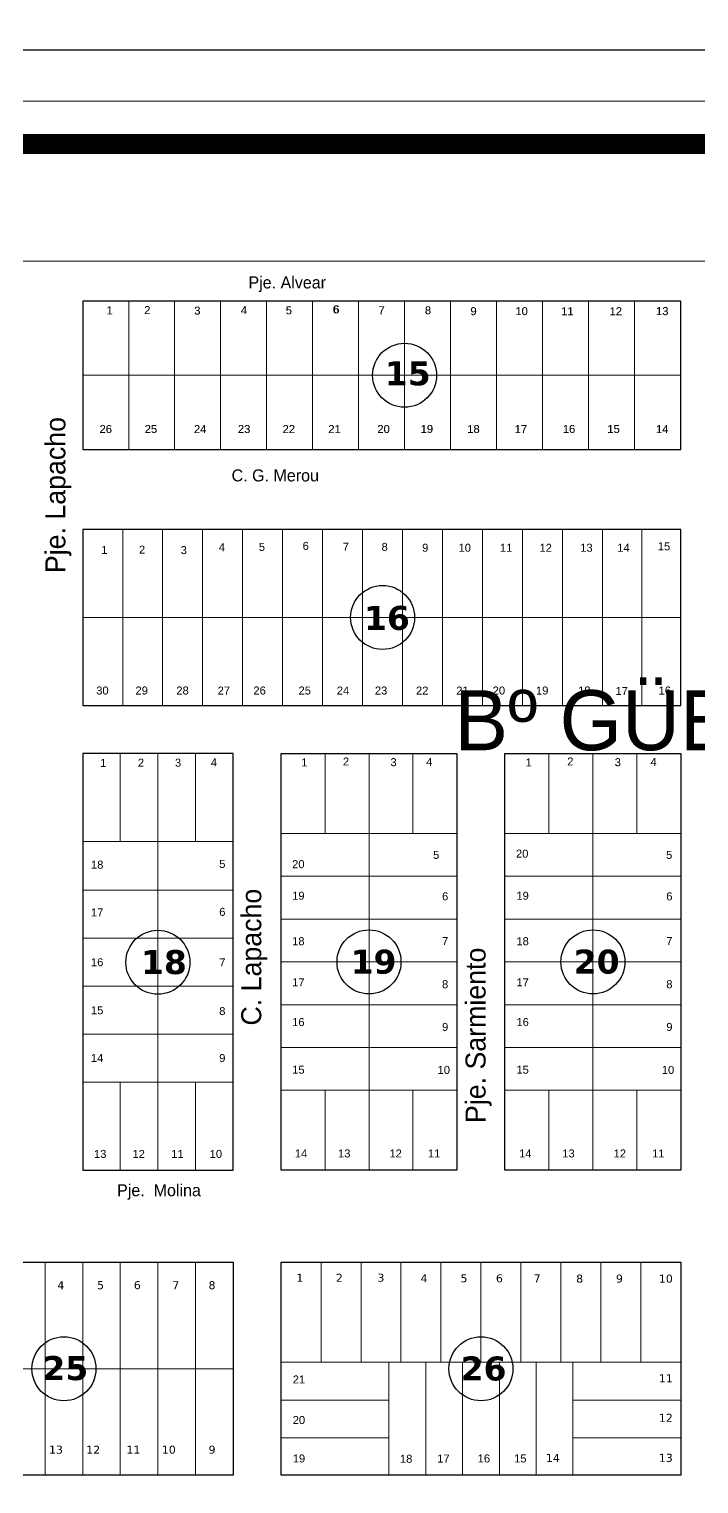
# Model space of a CAD drawing. Header units: millimetres. Extents: x 0 to 6558, y 60 to 10727.
# Drawn here: x 2403.6 to 2571.1, y 7036.7 to 7400.4 of the extents above; entities that cross this region are included whole.
import ezdxf

# ---------------------------------------------------------------- set-up
doc = ezdxf.new("R2010")
doc.units = ezdxf.units.MM
doc.linetypes.add('ACAD_ISO04W100', pattern=[30, 24, -3, 0, -3])
for name, color, linetype, lineweight in [('0 FERROCARRIL', 5, 'Continuous', 18), ('0 NOMBRE DE BARRIOS', 251, 'Continuous', 35), ('0 N° DE PARCELA', 255, 'Continuous', 25), ('0 SIG - PARCELAS', 252, 'Continuous', 18)]:
    doc.layers.add(name, color=color, linetype=linetype, lineweight=lineweight)
for name, color, linetype in [('0 NOMBRE DE CALLES', 255, 'Continuous'), ('0 N° DE MANZANA', 255, 'Continuous'), ('0 SIG - CHACRAS', 253, 'Continuous'), ('0 SIG - MANZANAS', 253, 'Continuous')]:
    doc.layers.add(name, color=color, linetype=linetype)
doc.styles.get("Standard").update_dxf_attribs({"font": 'arial.ttf'})
doc.styles.add('STYLE1', font='arial.ttf')

msp = doc.modelspace()

# ---------------------------------------------------------------- linework, layer by layer
at = {"layer": '0 FERROCARRIL', "color": 253, "linetype": 'ACAD_ISO04W100', "const_width": 5}
msp.add_lwpolyline([(109.624, 6684.639), (525.882, 6828.094), (942.14, 6971.549), (1174.005, 7049.313), (1449.871, 7141.835), (1869.827, 7294.051), (2014.038, 7345.499, -0.0608028), (2199.979, 7371.655), (2736.887, 7371.655, 0.0947228), (2818.9, 7395.432), (2901.999, 7425.105), (3179.979, 7514.739), (3199.979, 7521.095), (4019.364, 7784.447, -0.1059511), (4109.937, 7793.522), (4204, 7793.522)], format="xyb", dxfattribs=at)
at = {"layer": '0 N° DE MANZANA'}
for centre in [(2497.479, 7313.855), (2491.979, 7253.305), (2435.779, 7167.105), (2488.579, 7167.205), (2544.579, 7167.205), (2412.279, 7065.48), (2516.579, 7065.48)]:
    msp.add_circle(centre, 8, dxfattribs=at)
at = {"layer": '0 SIG - CHACRAS'}
msp.add_lwpolyline([(2199.979, 6415.105), (3179.979, 6415.105), (3179.979, 7395.105), (2199.979, 7395.105)], close=True, dxfattribs=at)
at = {"layer": '0 SIG - MANZANAS'}
for points in [[(2416.979, 7295.305), (2566.579, 7295.305), (2566.579, 7332.405), (2416.979, 7332.405)], [(2416.979, 7231.305), (2566.579, 7231.305), (2566.579, 7275.305), (2416.979, 7275.305)], [(2416.979, 7115.105), (2454.579, 7115.105), (2454.579, 7219.305), (2416.979, 7219.305)], [(2466.579, 7219.305), (2510.579, 7219.305), (2510.579, 7115.105), (2466.579, 7115.105)], [(2522.579, 7219.305), (2566.579, 7219.305), (2566.579, 7115.105), (2522.579, 7115.105)], [(2369.979, 7092.105), (2454.579, 7092.105), (2454.579, 7038.855), (2369.979, 7038.855)], [(2466.579, 7092.105), (2566.579, 7092.105), (2566.579, 7038.855), (2466.579, 7038.855)]]:
    msp.add_lwpolyline(points, close=True, dxfattribs=at)
at = {"layer": '0 SIG - PARCELAS'}
for points in [[(2576.579, 7382.405), (2399.979, 7382.405), (2399.979, 7395.105), (2576.579, 7395.105)], [(2399.979, 7342.405), (2576.579, 7342.405), (2576.579, 7382.405), (2399.979, 7382.405)], [(2416.979, 7313.855), (2428.479, 7313.855), (2428.479, 7332.405), (2416.979, 7332.405)], [(2428.479, 7313.855), (2439.979, 7313.855), (2439.979, 7332.405), (2428.479, 7332.405)], [(2439.979, 7313.855), (2451.479, 7313.855), (2451.479, 7332.405), (2439.979, 7332.405)], [(2451.479, 7313.855), (2462.979, 7313.855), (2462.979, 7332.405), (2451.479, 7332.405)], [(2462.979, 7313.855), (2474.479, 7313.855), (2474.479, 7332.405), (2462.979, 7332.405)], [(2474.479, 7313.855), (2485.979, 7313.855), (2485.979, 7332.405), (2474.479, 7332.405)], [(2485.979, 7313.855), (2497.479, 7313.855), (2497.479, 7332.405), (2485.979, 7332.405)], [(2497.479, 7313.855), (2508.979, 7313.855), (2508.979, 7332.405), (2497.479, 7332.405)], [(2508.979, 7313.855), (2520.479, 7313.855), (2520.479, 7332.405), (2508.979, 7332.405)], [(2520.479, 7313.855), (2531.979, 7313.855), (2531.979, 7332.405), (2520.479, 7332.405)], [(2531.979, 7313.855), (2543.479, 7313.855), (2543.479, 7332.405), (2531.979, 7332.405)], [(2543.479, 7313.855), (2554.979, 7313.855), (2554.979, 7332.405), (2543.479, 7332.405)], [(2554.979, 7313.855), (2566.579, 7313.855), (2566.579, 7332.405), (2554.979, 7332.405)], [(2416.979, 7295.305), (2428.479, 7295.305), (2428.479, 7313.855), (2416.979, 7313.855)], [(2428.479, 7295.305), (2439.979, 7295.305), (2439.979, 7313.855), (2428.479, 7313.855)], [(2439.979, 7295.305), (2451.479, 7295.305), (2451.479, 7313.855), (2439.979, 7313.855)], [(2451.479, 7295.305), (2462.979, 7295.305), (2462.979, 7313.855), (2451.479, 7313.855)], [(2462.979, 7295.305), (2474.479, 7295.305), (2474.479, 7313.855), (2462.979, 7313.855)], [(2474.479, 7295.305), (2485.979, 7295.305), (2485.979, 7313.855), (2474.479, 7313.855)], [(2485.979, 7295.305), (2497.479, 7295.305), (2497.479, 7313.855), (2485.979, 7313.855)], [(2497.479, 7295.305), (2508.979, 7295.305), (2508.979, 7313.855), (2497.479, 7313.855)], [(2508.979, 7295.305), (2520.479, 7295.305), (2520.479, 7313.855), (2508.979, 7313.855)], [(2520.479, 7295.305), (2531.979, 7295.305), (2531.979, 7313.855), (2520.479, 7313.855)], [(2531.979, 7295.305), (2543.479, 7295.305), (2543.479, 7313.855), (2531.979, 7313.855)], [(2543.479, 7295.305), (2554.979, 7295.305), (2554.979, 7313.855), (2543.479, 7313.855)], [(2566.579, 7295.305), (2554.979, 7295.305), (2554.979, 7313.855), (2566.579, 7313.855)], [(2416.979, 7253.305), (2426.979, 7253.305), (2426.979, 7275.305), (2416.979, 7275.305)], [(2426.979, 7253.305), (2436.979, 7253.305), (2436.979, 7275.305), (2426.979, 7275.305)], [(2436.979, 7253.305), (2446.979, 7253.305), (2446.979, 7275.305), (2436.979, 7275.305)], [(2446.979, 7253.305), (2456.979, 7253.305), (2456.979, 7275.305), (2446.979, 7275.305)], [(2456.979, 7253.305), (2466.979, 7253.305), (2466.979, 7275.305), (2456.979, 7275.305)], [(2466.979, 7253.305), (2476.979, 7253.305), (2476.979, 7275.305), (2466.979, 7275.305)], [(2476.979, 7253.305), (2486.979, 7253.305), (2486.979, 7275.305), (2476.979, 7275.305)], [(2486.979, 7253.305), (2496.979, 7253.305), (2496.979, 7275.305), (2486.979, 7275.305)], [(2496.979, 7253.305), (2506.979, 7253.305), (2506.979, 7275.305), (2496.979, 7275.305)], [(2506.979, 7253.305), (2516.979, 7253.305), (2516.979, 7275.305), (2506.979, 7275.305)], [(2516.979, 7253.305), (2526.979, 7253.305), (2526.979, 7275.305), (2516.979, 7275.305)], [(2526.979, 7253.305), (2536.979, 7253.305), (2536.979, 7275.305), (2526.979, 7275.305)], [(2536.979, 7253.305), (2546.979, 7253.305), (2546.979, 7275.305), (2536.979, 7275.305)], [(2546.979, 7253.305), (2556.779, 7253.305), (2556.779, 7275.305), (2546.979, 7275.305)], [(2556.779, 7253.305), (2566.579, 7253.305), (2566.579, 7275.305), (2556.779, 7275.305)], [(2416.979, 7231.305), (2426.979, 7231.305), (2426.979, 7253.305), (2416.979, 7253.305)], [(2426.979, 7231.305), (2436.979, 7231.305), (2436.979, 7253.305), (2426.979, 7253.305)], [(2436.979, 7231.305), (2446.979, 7231.305), (2446.979, 7253.305), (2436.979, 7253.305)], [(2446.979, 7231.305), (2456.979, 7231.305), (2456.979, 7253.305), (2446.979, 7253.305)], [(2456.979, 7231.305), (2466.979, 7231.305), (2466.979, 7253.305), (2456.979, 7253.305)], [(2466.979, 7231.305), (2476.979, 7231.305), (2476.979, 7253.305), (2466.979, 7253.305)], [(2476.979, 7231.305), (2486.979, 7231.305), (2486.979, 7253.305), (2476.979, 7253.305)], [(2486.979, 7231.305), (2496.979, 7231.305), (2496.979, 7253.305), (2486.979, 7253.305)], [(2496.979, 7231.305), (2506.979, 7231.305), (2506.979, 7253.305), (2496.979, 7253.305)], [(2506.979, 7231.305), (2516.979, 7231.305), (2516.979, 7253.305), (2506.979, 7253.305)], [(2516.979, 7231.305), (2526.979, 7231.305), (2526.979, 7253.305), (2516.979, 7253.305)], [(2526.979, 7231.305), (2536.979, 7231.305), (2536.979, 7253.305), (2526.979, 7253.305)], [(2536.979, 7231.305), (2546.979, 7231.305), (2546.979, 7253.305), (2536.979, 7253.305)], [(2546.979, 7231.305), (2556.779, 7231.305), (2556.779, 7253.305), (2546.979, 7253.305)], [(2556.779, 7231.305), (2566.579, 7231.305), (2566.579, 7253.305), (2556.779, 7253.305)], [(2416.979, 7197.305), (2426.379, 7197.305), (2426.379, 7219.305), (2416.979, 7219.305)], [(2426.379, 7197.305), (2435.779, 7197.305), (2435.779, 7219.305), (2426.379, 7219.305)], [(2435.779, 7197.305), (2445.179, 7197.305), (2445.179, 7219.305), (2435.779, 7219.305)], [(2445.179, 7197.305), (2454.579, 7197.305), (2454.579, 7219.305), (2445.179, 7219.305)], [(2466.579, 7199.305), (2477.579, 7199.305), (2477.579, 7219.305), (2466.579, 7219.305)], [(2477.579, 7199.305), (2488.579, 7199.305), (2488.579, 7219.305), (2477.579, 7219.305)], [(2488.579, 7199.305), (2499.579, 7199.305), (2499.579, 7219.305), (2488.579, 7219.305)], [(2499.579, 7199.305), (2510.579, 7199.305), (2510.579, 7219.305), (2499.579, 7219.305)], [(2522.579, 7199.305), (2533.579, 7199.305), (2533.579, 7219.305), (2522.579, 7219.305)], [(2533.579, 7199.305), (2544.579, 7199.305), (2544.579, 7219.305), (2533.579, 7219.305)], [(2544.579, 7199.305), (2555.579, 7199.305), (2555.579, 7219.305), (2544.579, 7219.305)], [(2555.579, 7199.305), (2566.579, 7199.305), (2566.579, 7219.305), (2555.579, 7219.305)], [(2466.579, 7188.605), (2488.579, 7188.605), (2488.579, 7199.305), (2466.579, 7199.305)], [(2488.579, 7188.605), (2510.579, 7188.605), (2510.579, 7199.305), (2488.579, 7199.305)], [(2522.579, 7188.605), (2544.579, 7188.605), (2544.579, 7199.305), (2522.579, 7199.305)], [(2544.579, 7188.605), (2566.579, 7188.605), (2566.579, 7199.305), (2544.579, 7199.305)], [(2416.979, 7185.105), (2435.779, 7185.105), (2435.779, 7197.305), (2416.979, 7197.305)], [(2435.779, 7185.105), (2454.579, 7185.105), (2454.579, 7197.305), (2435.779, 7197.305)], [(2466.579, 7177.905), (2488.579, 7177.905), (2488.579, 7188.605), (2466.579, 7188.605)], [(2488.579, 7177.905), (2510.579, 7177.905), (2510.579, 7188.605), (2488.579, 7188.605)], [(2522.579, 7177.905), (2544.579, 7177.905), (2544.579, 7188.605), (2522.579, 7188.605)], [(2544.579, 7177.905), (2566.579, 7177.905), (2566.579, 7188.605), (2544.579, 7188.605)], [(2416.979, 7173.105), (2435.779, 7173.105), (2435.779, 7185.105), (2416.979, 7185.105)], [(2435.779, 7173.105), (2454.579, 7173.105), (2454.579, 7185.105), (2435.779, 7185.105)], [(2466.579, 7167.205), (2488.579, 7167.205), (2488.579, 7177.905), (2466.579, 7177.905)], [(2488.579, 7167.205), (2510.579, 7167.205), (2510.579, 7177.905), (2488.579, 7177.905)], [(2522.579, 7167.205), (2544.579, 7167.205), (2544.579, 7177.905), (2522.579, 7177.905)], [(2544.579, 7167.205), (2566.579, 7167.205), (2566.579, 7177.905), (2544.579, 7177.905)], [(2416.979, 7161.105), (2435.779, 7161.105), (2435.779, 7173.105), (2416.979, 7173.105)], [(2435.779, 7161.105), (2454.579, 7161.105), (2454.579, 7173.105), (2435.779, 7173.105)], [(2466.579, 7156.505), (2488.579, 7156.505), (2488.579, 7167.205), (2466.579, 7167.205)], [(2488.579, 7156.505), (2510.579, 7156.505), (2510.579, 7167.205), (2488.579, 7167.205)], [(2522.579, 7156.505), (2544.579, 7156.505), (2544.579, 7167.205), (2522.579, 7167.205)], [(2544.579, 7156.505), (2566.579, 7156.505), (2566.579, 7167.205), (2544.579, 7167.205)], [(2416.979, 7149.105), (2435.779, 7149.105), (2435.779, 7161.105), (2416.979, 7161.105)], [(2435.779, 7149.105), (2454.579, 7149.105), (2454.579, 7161.105), (2435.779, 7161.105)], [(2466.579, 7145.805), (2488.579, 7145.805), (2488.579, 7156.505), (2466.579, 7156.505)], [(2488.579, 7145.805), (2510.579, 7145.805), (2510.579, 7156.505), (2488.579, 7156.505)], [(2522.579, 7145.805), (2544.579, 7145.805), (2544.579, 7156.505), (2522.579, 7156.505)], [(2544.579, 7145.805), (2566.579, 7145.805), (2566.579, 7156.505), (2544.579, 7156.505)], [(2416.979, 7137.105), (2435.779, 7137.105), (2435.779, 7149.105), (2416.979, 7149.105)], [(2435.779, 7137.105), (2454.579, 7137.105), (2454.579, 7149.105), (2435.779, 7149.105)], [(2466.579, 7135.105), (2488.579, 7135.105), (2488.579, 7145.805), (2466.579, 7145.805)], [(2488.579, 7135.105), (2510.579, 7135.105), (2510.579, 7145.805), (2488.579, 7145.805)], [(2522.579, 7135.105), (2544.579, 7135.105), (2544.579, 7145.805), (2522.579, 7145.805)], [(2544.579, 7135.105), (2566.579, 7135.105), (2566.579, 7145.805), (2544.579, 7145.805)], [(2416.979, 7115.105), (2426.379, 7115.105), (2426.379, 7137.105), (2416.979, 7137.105)], [(2426.379, 7115.105), (2435.779, 7115.105), (2435.779, 7137.105), (2426.379, 7137.105)], [(2435.779, 7115.105), (2445.179, 7115.105), (2445.179, 7137.105), (2435.779, 7137.105)], [(2445.179, 7115.105), (2454.579, 7115.105), (2454.579, 7137.105), (2445.179, 7137.105)], [(2466.579, 7115.105), (2477.579, 7115.105), (2477.579, 7135.105), (2466.579, 7135.105)], [(2477.579, 7115.105), (2488.579, 7115.105), (2488.579, 7135.105), (2477.579, 7135.105)], [(2488.579, 7115.105), (2499.579, 7115.105), (2499.579, 7135.105), (2488.579, 7135.105)], [(2499.579, 7115.105), (2510.579, 7115.105), (2510.579, 7135.105), (2499.579, 7135.105)], [(2522.579, 7115.105), (2533.579, 7115.105), (2533.579, 7135.105), (2522.579, 7135.105)], [(2533.579, 7115.105), (2544.579, 7115.105), (2544.579, 7135.105), (2533.579, 7135.105)], [(2544.579, 7115.105), (2555.579, 7115.105), (2555.579, 7135.105), (2544.579, 7135.105)], [(2555.579, 7115.105), (2566.579, 7115.105), (2566.579, 7135.105), (2555.579, 7135.105)], [(2398.179, 7092.105), (2407.579, 7092.105), (2407.579, 7065.505), (2398.179, 7065.505)], [(2407.579, 7092.105), (2416.979, 7092.105), (2416.979, 7065.505), (2407.579, 7065.505)], [(2416.979, 7092.105), (2426.379, 7092.105), (2426.379, 7065.505), (2416.979, 7065.505)], [(2426.379, 7092.105), (2435.779, 7092.105), (2435.779, 7065.505), (2426.379, 7065.505)], [(2435.779, 7092.105), (2445.179, 7092.105), (2445.179, 7065.505), (2435.779, 7065.505)], [(2445.179, 7092.105), (2454.579, 7092.105), (2454.579, 7065.505), (2445.179, 7065.505)], [(2466.579, 7092.105), (2476.579, 7092.105), (2476.579, 7067.105), (2466.579, 7067.105)], [(2476.579, 7092.105), (2486.579, 7092.105), (2486.579, 7067.105), (2476.579, 7067.105)], [(2486.579, 7092.105), (2496.579, 7092.105), (2496.579, 7067.105), (2486.579, 7067.105)], [(2496.579, 7092.105), (2506.579, 7092.105), (2506.579, 7067.105), (2496.579, 7067.105)], [(2506.579, 7092.105), (2516.579, 7092.105), (2516.579, 7067.105), (2506.579, 7067.105)], [(2516.579, 7092.105), (2526.579, 7092.105), (2526.579, 7067.105), (2516.579, 7067.105)], [(2526.579, 7092.105), (2536.579, 7092.105), (2536.579, 7067.105), (2526.579, 7067.105)], [(2536.579, 7092.105), (2546.579, 7092.105), (2546.579, 7067.105), (2536.579, 7067.105)], [(2546.579, 7092.105), (2556.579, 7092.105), (2556.579, 7067.105), (2546.579, 7067.105)], [(2556.579, 7092.105), (2566.579, 7092.105), (2566.579, 7067.105), (2556.579, 7067.105)], [(2466.579, 7067.105), (2493.579, 7067.105), (2493.579, 7057.655), (2466.579, 7057.655)], [(2493.579, 7067.105), (2502.779, 7067.105), (2502.779, 7038.855), (2493.579, 7038.855)], [(2502.779, 7067.105), (2511.979, 7067.105), (2511.979, 7038.855), (2502.779, 7038.855)], [(2511.979, 7067.105), (2521.179, 7067.105), (2521.179, 7038.855), (2511.979, 7038.855)], [(2521.179, 7067.105), (2530.379, 7067.105), (2530.379, 7038.855), (2521.179, 7038.855)], [(2530.379, 7067.105), (2539.579, 7067.105), (2539.579, 7038.855), (2530.379, 7038.855)], [(2539.579, 7067.105), (2566.579, 7067.105), (2566.579, 7057.655), (2539.579, 7057.655)], [(2398.179, 7065.505), (2407.579, 7065.505), (2407.579, 7038.855), (2398.179, 7038.855)], [(2407.579, 7065.505), (2416.979, 7065.505), (2416.979, 7038.855), (2407.579, 7038.855)], [(2416.979, 7065.505), (2426.379, 7065.505), (2426.379, 7038.855), (2416.979, 7038.855)], [(2426.379, 7065.505), (2435.779, 7065.505), (2435.779, 7038.855), (2426.379, 7038.855)], [(2435.779, 7065.505), (2445.179, 7065.505), (2445.179, 7038.855), (2435.779, 7038.855)], [(2445.179, 7065.505), (2454.579, 7065.505), (2454.579, 7038.855), (2445.179, 7038.855)], [(2466.579, 7057.655), (2493.579, 7057.655), (2493.579, 7048.255), (2466.579, 7048.255)], [(2539.579, 7057.655), (2566.579, 7057.655), (2566.579, 7048.255), (2539.579, 7048.255)], [(2466.579, 7048.255), (2493.579, 7048.255), (2493.579, 7038.855), (2466.579, 7038.855)], [(2539.579, 7048.255), (2566.579, 7048.255), (2566.579, 7038.855), (2539.579, 7038.855)]]:
    msp.add_lwpolyline(points, close=True, dxfattribs=at)

# ---------------------------------------------------------------- texts
at = {"layer": '0 NOMBRE DE BARRIOS', "linetype": 'Continuous', "lineweight": 25, "insert": (2566.579, 7227.509), "char_height": 15, "width": 338.88889, "attachment_point": 5}
msp.add_mtext('{\\fBankGothic Lt BT|b0|i0|c0|p34;Bº GÜEMES}', dxfattribs=at)
at = {"layer": '0 NOMBRE DE CALLES', "color": 4, "linetype": 'Continuous', "char_height": 3, "width": 783.33333, "attachment_point": 4}
for s, insert in [('\\pt9.9999;{\\fBankGothic Lt BT|b0|i0|c0|p34;\\C256;Pje. Alvear}', (2458.434, 7336.613)), ('\\pt9.9999;{\\fBankGothic Lt BT|b0|i0|c0|p34;\\C256;C. G. Merou}', (2454.216, 7288.802)), ('\\pt9.9999;{\\fBankGothic Lt BT|b0|i0|c0|p34;\\C256;Pje.  Molina}', (2425.58, 7109.67))]:
    msp.add_mtext(s, dxfattribs=dict(at, insert=insert))
at = {"layer": '0 NOMBRE DE CALLES', "char_height": 5, "width": 783.33333, "attachment_point": 4, "rotation": 90}
for s, insert in [('\\pt10;{\\fBankGothic Lt BT|b0|i0|c0|p34;Pje. Lapacho}', (2410.905, 7264.391)), ('\\pt10;{\\fBankGothic Lt BT|b0|i0|c0|p34;C. Lapacho}', (2459.89, 7151.291)), ('\\pt10;{\\fBankGothic Lt BT|b0|i0|c0|p34;Pje. Sarmiento}', (2515.985, 7126.916))]:
    msp.add_mtext(s, dxfattribs=dict(at, insert=insert))
at = {"layer": '0 N° DE MANZANA', "char_height": 6, "width": 338.88889, "attachment_point": 4}
for s, insert in [('{\\fVerdana|b1|i0|c0|p34;15}', (2492.541, 7314.284)), ('{\\fVerdana|b1|i0|c0|p34;16}', (2487.331, 7253.151)), ('{\\fVerdana|b1|i0|c0|p34;18}', (2431.568, 7167.105)), ('{\\fVerdana|b1|i0|c0|p34;19}', (2483.994, 7167.205)), ('{\\fVerdana|b1|i0|c0|p34;20}', (2539.787, 7167.219)), ('{\\fVerdana|b1|i0|c0|p34;25}', (2406.913, 7065.599)), ('{\\fVerdana|b1|i0|c0|p34;26}', (2511.506, 7065.504))]:
    msp.add_mtext(s, dxfattribs=dict(at, insert=insert))
at = {"layer": '0 N° DE PARCELA', "color": 7, "char_height": 2, "attachment_point": 4, "style": 'STYLE1'}
for s, insert in [('1', (2422.923, 7330.079)), ('2', (2432.353, 7330.145)), ('3', (2444.856, 7330.007)), ('4', (2456.529, 7330.145)), ('5', (2467.742, 7330.076)), ('6', (2479.506, 7330.296)), ('7', (2490.941, 7330.121)), ('8', (2502.546, 7330.076)), ('9', (2513.932, 7329.87)), ('10', (2525.181, 7329.87)), ('11', (2536.606, 7329.87)), ('12', (2548.733, 7329.87)), ('13', (2560.333, 7329.87)), ('{\\fArial|b0|i0|c238|p34;2}6', (2421.185, 7300.413)), ('{\\fArial|b0|i0|c238|p34;2}5', (2432.474, 7300.413)), ('{\\fArial|b0|i0|c238|p34;2}4', (2444.789, 7300.413)), ('{\\fArial|b0|i0|c238|p34;2}3', (2455.785, 7300.413)), ('22', (2466.96, 7300.413)), ('21', (2478.383, 7300.413)), ('20', (2490.659, 7300.413)), ('{\\fArial|b0|i0|c238|p34;1}9', (2501.485, 7300.413)), ('{\\fArial|b0|i0|c238|p34;1}8', (2513.136, 7300.413)), ('{\\fArial|b0|i0|c238|p34;1}7', (2524.984, 7300.413)), ('{\\fArial|b0|i0|c238|p34;1}6', (2537.032, 7300.413)), ('{\\fArial|b0|i0|c238|p34;1}5', (2548.171, 7300.413)), ('{\\fArial|b0|i0|c238|p34;1}4', (2560.333, 7300.413))]:
    msp.add_mtext(s, dxfattribs=dict(at, insert=insert))
at = {"layer": '0 N° DE PARCELA', "char_height": 2, "attachment_point": 4, "style": 'STYLE1'}
for s, insert in [('1', (2422.954, 7330.079)), ('2', (2432.383, 7330.145)), ('3', (2444.887, 7330.007)), ('4', (2456.559, 7330.145)), ('5', (2467.772, 7330.076)), ('6', (2479.646, 7330.33)), ('7', (2490.972, 7330.121)), ('8', (2502.577, 7330.076)), ('9', (2513.963, 7329.87)), ('10', (2525.211, 7329.87)), ('11', (2536.636, 7329.87)), ('12', (2548.763, 7329.87)), ('13', (2560.364, 7329.87)), ('{\\fArial|b0|i0|c238|p34;2}6', (2421.216, 7300.413)), ('{\\fArial|b0|i0|c238|p34;2}5', (2432.504, 7300.413)), ('{\\fArial|b0|i0|c238|p34;2}4', (2444.819, 7300.413)), ('{\\fArial|b0|i0|c238|p34;2}3', (2455.816, 7300.413)), ('22', (2466.99, 7300.413)), ('21', (2478.414, 7300.413)), ('20', (2490.69, 7300.413)), ('{\\fArial|b0|i0|c238|p34;1}9', (2501.515, 7300.413)), ('{\\fArial|b0|i0|c238|p34;1}8', (2513.166, 7300.413)), ('{\\fArial|b0|i0|c238|p34;1}7', (2525.014, 7300.413)), ('{\\fArial|b0|i0|c238|p34;1}6', (2537.062, 7300.413)), ('{\\fArial|b0|i0|c238|p34;1}5', (2548.202, 7300.413)), ('{\\fArial|b0|i0|c238|p34;1}4', (2560.364, 7300.413)), ('1', (2421.626, 7270.203)), ('2', (2431.056, 7270.269)), ('3', (2441.49, 7270.131)), ('4', (2450.993, 7270.854)), ('5', (2461.022, 7270.937)), ('6', (2471.974, 7271.191)), ('7', (2482.009, 7270.983)), ('8', (2491.718, 7270.937)), ('9', (2501.869, 7270.731)), ('10', (2510.96, 7270.731)), ('11', (2521.307, 7270.731)), ('12', (2531.21, 7270.731)), ('13', (2541.395, 7270.731)), ('{\\fArial|b0|i0|c238|p34;1}4', (2550.657, 7270.744)), ('{\\fArial|b0|i0|c238|p34;1}5', (2560.799, 7271.077)), ('30', (2420.363, 7235.035)), ('{\\fArial|b0|i0|c238|p34;2}9', (2430.18, 7235.035)), ('{\\fArial|b0|i0|c238|p34;2}8', (2440.399, 7235.035)), ('{\\fArial|b0|i0|c238|p34;2}7', (2450.721, 7235.035)), ('{\\fArial|b0|i0|c238|p34;2}6', (2459.664, 7235.035)), ('{\\fArial|b0|i0|c238|p34;2}5', (2470.953, 7235.035)), ('{\\fArial|b0|i0|c238|p34;2}4', (2480.514, 7235.035)), ('{\\fArial|b0|i0|c238|p34;2}3', (2490.041, 7235.035)), ('22', (2500.324, 7235.035)), ('21', (2510.393, 7235.035)), ('20', (2519.511, 7235.035)), ('{\\fArial|b0|i0|c238|p34;1}9', (2530.336, 7235.035)), ('{\\fArial|b0|i0|c238|p34;1}8', (2540.858, 7235.035)), ('{\\fArial|b0|i0|c238|p34;1}7', (2550.217, 7234.932)), ('{\\fArial|b0|i0|c238|p34;1}6', (2561.002, 7235.035)), ('1', (2421.336, 7216.937)), ('2', (2430.766, 7217.003)), ('3', (2440.061, 7216.996)), ('4', (2449.001, 7217.065)), ('1', (2471.647, 7217.058)), ('2', (2482.058, 7217.302)), ('3', (2493.941, 7217.117)), ('4', (2502.881, 7217.185)), ('1', (2527.724, 7217.058)), ('2', (2538.135, 7217.302)), ('3', (2550.018, 7217.117)), ('4', (2558.958, 7217.185)), ('5', (2504.608, 7193.945)), ('20', (2525.323, 7194.246)), ('5', (2562.876, 7193.945)), ('18', (2419.045, 7191.499)), ('5', (2451.122, 7191.679)), ('20', (2469.356, 7191.619)), ('19', (2469.356, 7183.735)), ('6', (2506.84, 7183.575)), ('19', (2525.433, 7183.735)), ('6', (2562.917, 7183.575)), ('17', (2419.045, 7179.568)), ('6', (2451.122, 7179.699)), ('18', (2469.356, 7172.363)), ('7', (2506.84, 7172.411)), ('18', (2525.433, 7172.363)), ('7', (2562.917, 7172.411)), ('16', (2419.045, 7167.099)), ('7', (2451.122, 7167.062)), ('17', (2469.356, 7162.091)), ('8', (2506.84, 7161.607)), ('17', (2525.433, 7162.091)), ('8', (2562.917, 7161.607)), ('15', (2419.045, 7155.081)), ('8', (2451.122, 7154.894)), ('16', (2469.356, 7152.144)), ('9', (2506.84, 7150.937)), ('16', (2525.433, 7152.144)), ('9', (2562.917, 7150.937)), ('14', (2419.045, 7143.182)), ('9', (2451.122, 7143.152)), ('15', (2469.356, 7140.245)), ('10', (2505.722, 7140.188)), ('15', (2525.433, 7140.245)), ('10', (2561.799, 7140.188)), ('13', (2419.81, 7119.187)), ('12', (2429.429, 7119.187)), ('11', (2439.108, 7119.187)), ('10', (2448.728, 7119.187)), ('14', (2470.026, 7119.307)), ('13', (2480.829, 7119.307)), ('12', (2493.677, 7119.307)), ('11', (2503.296, 7119.307)), ('14', (2526.103, 7119.307)), ('13', (2536.906, 7119.307)), ('12', (2549.754, 7119.307)), ('11', (2559.373, 7119.307)), ('\\pt6;{\\fVerdana|b0|i0|c0|p34;1}', (2470.414, 7088.233)), ('\\pt6;{\\fVerdana|b0|i0|c0|p34;2}', (2480.292, 7088.233)), ('\\pt6;{\\fVerdana|b0|i0|c0|p34;3}', (2490.689, 7088.233)), ('\\pt6;{\\fVerdana|b0|i0|c0|p34;4}', (2501.468, 7088.082)), ('\\pt6;{\\fVerdana|b0|i0|c0|p34;5}', (2511.464, 7088.082)), ('\\pt6;{\\fVerdana|b0|i0|c0|p34;6}', (2520.323, 7088.082)), ('\\pt6;{\\fVerdana|b0|i0|c0|p34;7}', (2529.759, 7088.082)), ('\\pt6;{\\fVerdana|b0|i0|c0|p34;8}', (2540.378, 7088.012)), ('\\pt6;{\\fVerdana|b0|i0|c0|p34;9}', (2550.336, 7088.012)), ('\\pt6;{\\fVerdana|b0|i0|c0|p34;10}', (2561.055, 7088.012)), ('\\pt10;{\\fVerdana|b0|i0|c0|p34;4}', (2410.64, 7086.37)), ('\\pt10;{\\fVerdana|b0|i0|c0|p34;5}', (2420.566, 7086.37)), ('\\pt10;{\\fVerdana|b0|i0|c0|p34;6}', (2429.748, 7086.37)), ('\\pt10;{\\fVerdana|b0|i0|c0|p34;7}', (2439.378, 7086.37)), ('\\pt10;{\\fVerdana|b0|i0|c0|p34;8}', (2448.448, 7086.37)), ('21', (2469.501, 7062.814)), ('\\pt6;{\\fVerdana|b0|i0|c0|p34;11}', (2561.055, 7063.096)), ('20', (2469.501, 7052.659)), ('\\pt6;{\\fVerdana|b0|i0|c0|p34;12}', (2561.055, 7053.241)), ('\\pt10;{\\fVerdana|b0|i0|c0|p34;13}', (2408.557, 7045.245)), ('\\pt10;{\\fVerdana|b0|i0|c0|p34;12}', (2417.854, 7045.245)), ('\\pt10;{\\fVerdana|b0|i0|c0|p34;11}', (2427.928, 7045.245)), ('\\pt10;{\\fVerdana|b0|i0|c0|p34;10}', (2436.771, 7045.245)), ('\\pt10;{\\fVerdana|b0|i0|c0|p34;9}', (2448.448, 7045.245)), ('19', (2469.501, 7043.054)), ('18', (2496.312, 7042.972)), ('17', (2505.645, 7043.054)), ('16', (2515.755, 7043.054)), ('15', (2524.859, 7043.054)), ('\\pt6;{\\fVerdana|b0|i0|c0|p34;14}', (2532.83, 7043.217)), ('\\pt6;{\\fVerdana|b0|i0|c0|p34;13}', (2561.055, 7043.217))]:
    msp.add_mtext(s, dxfattribs=dict(at, insert=insert))

doc.saveas('drawing.dxf')
